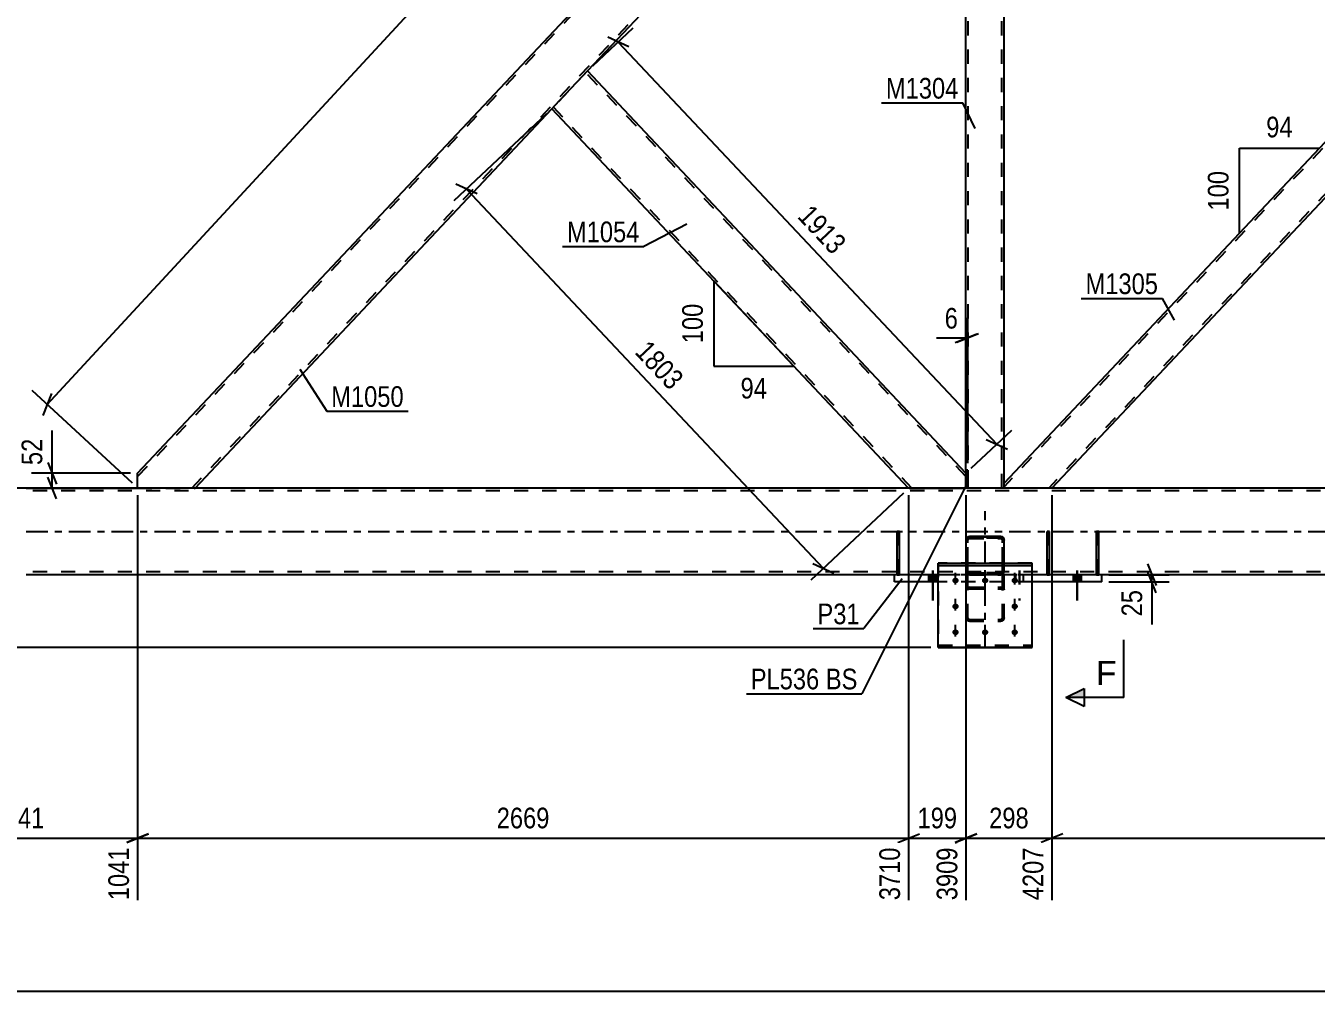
# Model space of a CAD drawing. Header units: millimetres. Extents: x -172 to 1017, y -617 to 224.
# Drawn here: x -62.3 to 116.4, y -191.3 to -57.5 of the extents above; entities that cross this region are included whole.
import ezdxf

# ---------------------------------------------------------------- set-up
doc = ezdxf.new("R2010")
doc.units = ezdxf.units.MM
doc.linetypes.add('DXK_LINE_DOT2', pattern=[3.9198, 1.9599, -1.9599])
doc.linetypes.add('DXK_LINE_DOT3', pattern=[5.9187, 2.979, -0.9799, 0.9799, -0.9799])
doc.styles.add('Arial', font='ARIAL.TTF', dxfattribs={"height": 0.2})
doc.styles.add('Arial Narrow', font='ARIALN.TTF', dxfattribs={"height": 0.2})

# ---------------------------------------------------------------- blocks, each defined once
blk = doc.blocks.new('Part-761545786-1520 - 1372')
at = {"color": 7, "linetype": 'DXK_LINE_DOT2'}
for p, q in [((73.14, -6), (67.86, -6)), ((67.86, -8.46), (67.86, -6)), ((68.18, -121.6), (68.18, -6)), ((72.82, -121.6), (72.82, -6)), ((73.14, -6.66), (73.14, -6)), ((67.86, -121.6), (67.86, -119.14)), ((73.14, -121.6), (73.14, -120.94)), ((73.14, -121.6), (67.86, -121.6))]:
    blk.add_line(p, q, dxfattribs=at)
at = {"color": 2, "linetype": 'Continuous'}
for p, q in [((73.14, -120.94), (73.14, -6.66)), ((67.86, -119.14), (67.86, -8.46))]:
    blk.add_line(p, q, dxfattribs=at)
blk = doc.blocks.new('Part-761545786-1639 - 1372')
at = {"color": 2, "linetype": 'Continuous'}
for p, q in [((64.01, -132), (77.01, -132)), ((64.01, -143.68), (64.01, -132)), ((77.01, -143.68), (77.01, -132)), ((64.01, -132.31), (77.01, -132.31)), ((77.01, -143.68), (64.01, -143.68))]:
    blk.add_line(p, q, dxfattribs=at)
at = {"color": 7, "linetype": 'DXK_LINE_DOT2'}
blk.add_line((64.01, -143.38), (77.01, -143.38), dxfattribs=at)
blk = doc.blocks.new('Part-761545786-1641 - 1372')
at = {"color": 7, "linetype": 'DXK_LINE_DOT2'}
for p, q in [((79.1, -127.6), (79.1, -133.6)), ((79.42, -127.6), (79.1, -127.6)), ((79.42, -133.6), (79.42, -127.6)), ((79.42, -131.6), (79.1, -131.6)), ((79.1, -132.8), (79.42, -132.8)), ((79.1, -133.6), (79.42, -133.6))]:
    blk.add_line(p, q, dxfattribs=at)
blk = doc.blocks.new('Part-761545786-1643 - 1372')
at = {"color": 2, "linetype": 'Continuous'}
for p, q in [((85.94, -133.6), (85.94, -127.6)), ((85.94, -127.6), (86.26, -127.6)), ((86.26, -133.6), (86.26, -127.6)), ((85.94, -131.6), (86.26, -131.6)), ((86.26, -133.6), (85.94, -133.6))]:
    blk.add_line(p, q, dxfattribs=at)
at = {"color": 7, "linetype": 'DXK_LINE_DOT2'}
blk.add_line((85.94, -132.8), (86.26, -132.8), dxfattribs=at)
blk = doc.blocks.new('Part-761545786-1535 - 1372')
at = {"color": 7, "linetype": 'DXK_LINE_DOT2'}
for p, q in [((79.77, -6), (73.14, -6)), ((73.14, -6.49), (73.14, -6)), ((127.1, -63.57), (73.14, -6.19)), ((130.28, -60.18), (79.33, -6)), ((130.47, -59.98), (130.06, -60.41)), ((127.1, -63.57), (127.11, -63.55))]:
    blk.add_line(p, q, dxfattribs=at)
at = {"color": 2, "linetype": 'Continuous'}
for p, q in [((73.14, -6.66), (73.14, -6.49)), ((126.88, -63.8), (73.14, -6.66)), ((130.5, -59.95), (79.77, -6)), ((130.06, -60.41), (126.88, -63.8)), ((130.5, -59.95), (130.06, -60.41))]:
    blk.add_line(p, q, dxfattribs=at)
blk = doc.blocks.new('Part-761545786-1553 - 1372')
at = {"color": 2, "linetype": 'Continuous'}
for p, q in [((10.94, -68.59), (15.44, -63.8)), ((67.86, -119.54), (15.44, -63.8)), ((10.5, -69.05), (10.94, -68.59)), ((59.92, -121.6), (10.5, -69.05)), ((67.86, -121.6), (67.86, -120.47)), ((59.98, -121.6), (67.86, -121.6))]:
    blk.add_line(p, q, dxfattribs=at)
at = {"color": 7, "linetype": 'DXK_LINE_DOT2'}
for p, q in [((67.86, -120), (15.22, -64.03)), ((10.54, -69.02), (10.94, -68.59)), ((10.72, -68.82), (10.74, -68.8)), ((60.36, -121.6), (10.72, -68.82)), ((67.86, -120.47), (67.86, -119.54)), ((59.98, -121.6), (59.92, -121.6))]:
    blk.add_line(p, q, dxfattribs=at)
blk = doc.blocks.new('Part-761545786-1619 - 1372')
at = {"color": 2, "linetype": 'Continuous'}
for p, q in [((-62.3, -121.6), (-46.86, -121.6)), ((59.98, -121.6), (-38.98, -121.6)), ((67.86, -121.6), (67.86, -121.6)), ((868.7, -121.6), (68.1, -121.6)), ((57.94, -133.6), (-62.3, -133.6)), ((304, -133.6), (86.66, -133.6))]:
    blk.add_line(p, q, dxfattribs=at)
at = {"color": 7, "linetype": 'DXK_LINE_DOT2'}
for p, q in [((873.5, -122), (-62.3, -122)), ((873.5, -121.6), (-46.86, -121.6)), ((-46.86, -121.6), (-38.98, -121.6)), ((67.86, -121.6), (59.98, -121.6)), ((68.1, -121.6), (67.86, -121.6)), ((873.5, -133.2), (-62.3, -133.2)), ((86.66, -133.6), (57.94, -133.6))]:
    blk.add_line(p, q, dxfattribs=at)
at = {"color": 7, "linetype": 'DXK_LINE_DOT3'}
blk.add_line((-62.3, -127.6), (873.5, -127.6), dxfattribs=at)
blk = doc.blocks.new('Bolt-761545786-1631 - 1372')
at = {"linetype": 'Continuous'}
for points in [[(66.41, -134.02), (66.5, -134.03), (66.59, -134.05), (66.67, -134.1), (66.74, -134.15), (66.79, -134.21), (66.83, -134.29), (66.85, -134.37), (66.85, -134.45), (66.83, -134.53), (66.79, -134.6), (66.74, -134.66), (66.67, -134.72), (66.59, -134.76), (66.5, -134.78), (66.41, -134.79), (66.32, -134.78), (66.23, -134.76), (66.15, -134.72), (66.08, -134.66), (66.03, -134.6), (65.99, -134.53), (65.97, -134.45), (65.97, -134.37), (65.99, -134.29), (66.03, -134.21), (66.08, -134.15), (66.15, -134.1), (66.23, -134.05), (66.32, -134.03)], [(70.51, -134.02), (70.6, -134.03), (70.69, -134.05), (70.77, -134.1), (70.84, -134.15), (70.89, -134.21), (70.93, -134.29), (70.95, -134.37), (70.95, -134.45), (70.93, -134.53), (70.89, -134.6), (70.84, -134.66), (70.77, -134.72), (70.69, -134.76), (70.6, -134.78), (70.51, -134.79), (70.42, -134.78), (70.33, -134.76), (70.25, -134.72), (70.18, -134.66), (70.13, -134.6), (70.09, -134.53), (70.07, -134.45), (70.07, -134.37), (70.09, -134.29), (70.13, -134.21), (70.18, -134.15), (70.25, -134.1), (70.33, -134.05), (70.42, -134.03)], [(74.61, -134.02), (74.7, -134.03), (74.79, -134.05), (74.87, -134.1), (74.94, -134.15), (74.99, -134.21), (75.03, -134.29), (75.05, -134.37), (75.05, -134.45), (75.03, -134.53), (74.99, -134.6), (74.94, -134.66), (74.87, -134.72), (74.79, -134.76), (74.7, -134.78), (74.61, -134.79), (74.52, -134.78), (74.43, -134.76), (74.35, -134.72), (74.28, -134.66), (74.23, -134.6), (74.19, -134.53), (74.17, -134.45), (74.17, -134.37), (74.19, -134.29), (74.23, -134.21), (74.28, -134.15), (74.35, -134.1), (74.43, -134.05), (74.52, -134.03)], [(66.41, -137.61), (66.5, -137.62), (66.59, -137.64), (66.67, -137.68), (66.74, -137.74), (66.79, -137.8), (66.83, -137.88), (66.85, -137.96), (66.85, -138.04), (66.83, -138.11), (66.79, -138.19), (66.74, -138.25), (66.67, -138.31), (66.59, -138.35), (66.5, -138.37), (66.41, -138.38), (66.32, -138.37), (66.23, -138.35), (66.15, -138.31), (66.08, -138.25), (66.03, -138.19), (65.99, -138.11), (65.97, -138.04), (65.97, -137.96), (65.99, -137.88), (66.03, -137.8), (66.08, -137.74), (66.15, -137.68), (66.23, -137.64), (66.32, -137.62)], [(74.61, -137.61), (74.7, -137.62), (74.79, -137.64), (74.87, -137.68), (74.94, -137.74), (74.99, -137.8), (75.03, -137.88), (75.05, -137.96), (75.05, -138.04), (75.03, -138.11), (74.99, -138.19), (74.94, -138.25), (74.87, -138.31), (74.79, -138.35), (74.7, -138.37), (74.61, -138.38), (74.52, -138.37), (74.43, -138.35), (74.35, -138.31), (74.28, -138.25), (74.23, -138.19), (74.19, -138.11), (74.17, -138.04), (74.17, -137.96), (74.19, -137.88), (74.23, -137.8), (74.28, -137.74), (74.35, -137.68), (74.43, -137.64), (74.52, -137.62)], [(66.41, -141.2), (66.5, -141.21), (66.59, -141.23), (66.67, -141.27), (66.74, -141.33), (66.79, -141.39), (66.83, -141.46), (66.85, -141.54), (66.85, -141.62), (66.83, -141.7), (66.79, -141.78), (66.74, -141.84), (66.67, -141.9), (66.59, -141.94), (66.5, -141.96), (66.41, -141.97), (66.32, -141.96), (66.23, -141.94), (66.15, -141.9), (66.08, -141.84), (66.03, -141.78), (65.99, -141.7), (65.97, -141.62), (65.97, -141.54), (65.99, -141.46), (66.03, -141.39), (66.08, -141.33), (66.15, -141.27), (66.23, -141.23), (66.32, -141.21)], [(70.51, -141.2), (70.6, -141.21), (70.69, -141.23), (70.77, -141.27), (70.84, -141.33), (70.89, -141.39), (70.93, -141.46), (70.95, -141.54), (70.95, -141.62), (70.93, -141.7), (70.89, -141.78), (70.84, -141.84), (70.77, -141.9), (70.69, -141.94), (70.6, -141.96), (70.51, -141.97), (70.42, -141.96), (70.33, -141.94), (70.25, -141.9), (70.18, -141.84), (70.13, -141.78), (70.09, -141.7), (70.07, -141.62), (70.07, -141.54), (70.09, -141.46), (70.13, -141.39), (70.18, -141.33), (70.25, -141.27), (70.33, -141.23), (70.42, -141.21)], [(74.61, -141.2), (74.7, -141.21), (74.79, -141.23), (74.87, -141.27), (74.94, -141.33), (74.99, -141.39), (75.03, -141.46), (75.05, -141.54), (75.05, -141.62), (75.03, -141.7), (74.99, -141.78), (74.94, -141.84), (74.87, -141.9), (74.79, -141.94), (74.7, -141.96), (74.61, -141.97), (74.52, -141.96), (74.43, -141.94), (74.35, -141.9), (74.28, -141.84), (74.23, -141.78), (74.19, -141.7), (74.17, -141.62), (74.17, -141.54), (74.19, -141.46), (74.23, -141.39), (74.28, -141.33), (74.35, -141.27), (74.43, -141.23), (74.52, -141.21)]]:
    blk.add_hatch(color=1, dxfattribs=at).paths.add_polyline_path(points)
at = {"color": 1, "linetype": 'Continuous'}
for p, q in [((66.41, -134.97), (66.41, -133.36)), ((70.51, -134.97), (70.51, -133.36)), ((74.61, -134.97), (74.61, -133.36)), ((66.41, -138.56), (66.41, -136.95)), ((74.61, -138.56), (74.61, -136.95)), ((66.41, -142.14), (66.41, -140.54)), ((70.51, -142.14), (70.51, -140.54)), ((74.61, -142.14), (74.61, -140.54))]:
    blk.add_line(p, q, dxfattribs=at)
blk = doc.blocks.new('Bolt-761545786-2031 - 1372')
at = {"color": 1, "linetype": 'DXK_LINE_DOT2'}
for p, q in [((66.41, -134.97), (66.41, -133.36)), ((70.51, -134.97), (70.51, -133.36)), ((74.61, -134.97), (74.61, -133.36)), ((66.41, -138.56), (66.41, -136.95)), ((74.61, -138.56), (74.61, -136.95)), ((66.41, -142.15), (66.41, -140.54)), ((70.51, -142.15), (70.51, -140.54)), ((74.61, -142.15), (74.61, -140.54))]:
    blk.add_line(p, q, dxfattribs=at)
blk = doc.blocks.new('Part-761545786-1632 - 1372')
at = {"color": 7, "linetype": 'DXK_LINE_DOT2'}
for p, q in [((67.87, -128.8), (67.91, -128.62)), ((67.91, -128.62), (67.87, -128.8)), ((67.91, -128.62), (68.01, -128.46)), ((68.01, -128.46), (68.17, -128.36)), ((68.18, -128.63), (68.13, -128.71)), ((68.17, -128.36), (68.35, -128.32)), ((68.35, -128.32), (68.17, -128.36)), ((68.26, -128.58), (68.18, -128.63)), ((68.35, -128.56), (68.26, -128.58)), ((72.67, -128.32), (68.35, -128.32)), ((72.67, -128.56), (68.35, -128.56)), ((72.67, -128.32), (72.85, -128.36)), ((72.85, -128.36), (72.67, -128.32)), ((72.76, -128.58), (72.67, -128.56)), ((72.84, -128.63), (72.76, -128.58)), ((72.89, -128.71), (72.84, -128.63)), ((72.85, -128.36), (73.01, -128.46)), ((73.01, -128.46), (73.11, -128.62)), ((73.11, -128.62), (73.15, -128.8)), ((73.15, -128.8), (73.11, -128.62)), ((67.87, -133.12), (67.87, -128.8)), ((68.13, -128.71), (68.11, -128.8)), ((68.11, -133.12), (68.11, -128.8)), ((72.91, -128.8), (72.89, -128.71)), ((72.91, -133.12), (72.91, -128.8)), ((73.15, -133.12), (73.15, -128.8)), ((67.91, -133.3), (67.87, -133.12)), ((67.87, -133.12), (67.91, -133.3)), ((68.01, -133.46), (67.91, -133.3)), ((68.17, -133.56), (68.01, -133.46)), ((68.11, -133.12), (68.13, -133.21)), ((68.13, -133.21), (68.18, -133.29)), ((68.35, -133.6), (68.17, -133.56)), ((68.17, -133.56), (68.35, -133.6)), ((68.18, -133.29), (68.26, -133.34)), ((68.26, -133.34), (68.35, -133.36)), ((72.67, -133.36), (68.35, -133.36)), ((72.67, -133.6), (68.35, -133.6)), ((72.67, -133.36), (72.76, -133.34)), ((72.85, -133.56), (72.67, -133.6)), ((72.67, -133.6), (72.85, -133.56)), ((72.76, -133.34), (72.84, -133.29)), ((72.84, -133.29), (72.89, -133.21)), ((73.01, -133.46), (72.85, -133.56)), ((72.89, -133.21), (72.91, -133.12)), ((73.11, -133.3), (73.01, -133.46)), ((73.15, -133.12), (73.11, -133.3)), ((73.11, -133.3), (73.15, -133.12))]:
    blk.add_line(p, q, dxfattribs=at)
at = {"color": 7, "linetype": 'DXK_LINE_DOT3'}
blk.add_line((70.51, -130.96), (70.51, -130.96), dxfattribs=at)
at = {"color": 7, "linetype": 'DXK_LINE_DOT2'}
for centre, start, end in [((68.35, -128.8), 112.5, 157.5), ((72.67, -128.8), 22.5, 67.5), ((68.35, -133.12), 202.5, 247.5), ((72.67, -133.12), 292.5, 337.5)]:
    blk.add_arc(centre, 0.48, start, end, dxfattribs=at)
blk = doc.blocks.new('Part-761545786-1633 - 1372')
at = {"color": 7, "linetype": 'DXK_LINE_DOT3'}
blk.add_line((70.51, -143.82), (70.51, -124.82), dxfattribs=at)
at = {"color": 7, "linetype": 'DXK_LINE_DOT2'}
for p, q in [((67.91, -128.62), (67.87, -128.8)), ((68.01, -128.46), (67.91, -128.62)), ((68.17, -128.36), (68.01, -128.46)), ((68.13, -128.71), (68.18, -128.63)), ((68.35, -128.32), (68.17, -128.36)), ((68.18, -128.63), (68.26, -128.58)), ((68.26, -128.58), (68.35, -128.56)), ((68.35, -128.32), (72.67, -128.32)), ((68.35, -128.56), (72.67, -128.56)), ((72.85, -128.36), (72.67, -128.32)), ((72.67, -128.56), (72.76, -128.58)), ((72.76, -128.58), (72.84, -128.63)), ((72.84, -128.63), (72.89, -128.71)), ((73.01, -128.46), (72.85, -128.36)), ((73.11, -128.62), (73.01, -128.46)), ((73.15, -128.8), (73.11, -128.62)), ((67.87, -139.6), (67.87, -128.8)), ((68.11, -128.8), (68.13, -128.71)), ((68.11, -139.6), (68.11, -128.8)), ((72.89, -128.71), (72.91, -128.8)), ((72.91, -139.6), (72.91, -128.8)), ((73.15, -139.6), (73.15, -128.8)), ((67.87, -133.12), (67.91, -133.3)), ((67.91, -133.3), (68.01, -133.46)), ((68.01, -133.46), (68.17, -133.56)), ((68.13, -133.21), (68.11, -133.12)), ((68.18, -133.29), (68.13, -133.21)), ((68.17, -133.56), (68.35, -133.6)), ((68.26, -133.34), (68.18, -133.29)), ((68.35, -133.36), (68.26, -133.34)), ((68.35, -133.36), (72.67, -133.36)), ((68.35, -133.6), (72.67, -133.6)), ((72.76, -133.34), (72.67, -133.36)), ((72.67, -133.6), (72.85, -133.56)), ((72.84, -133.29), (72.76, -133.34)), ((72.89, -133.21), (72.84, -133.29)), ((72.85, -133.56), (73.01, -133.46)), ((72.91, -133.12), (72.89, -133.21)), ((73.01, -133.46), (73.11, -133.3)), ((73.11, -133.3), (73.15, -133.12)), ((67.87, -135.77), (67.91, -135.61)), ((67.91, -135.61), (68.01, -135.47)), ((68.01, -135.47), (68.17, -135.38)), ((68.13, -135.69), (68.11, -135.77)), ((68.18, -135.62), (68.13, -135.69)), ((68.17, -135.38), (68.35, -135.35)), ((68.26, -135.58), (68.18, -135.62)), ((68.35, -135.56), (68.26, -135.58)), ((68.35, -135.35), (72.67, -135.35)), ((68.35, -135.56), (72.67, -135.56)), ((72.67, -135.35), (72.85, -135.38)), ((72.76, -135.58), (72.67, -135.56)), ((72.84, -135.62), (72.76, -135.58)), ((72.89, -135.69), (72.84, -135.62)), ((72.85, -135.38), (73.01, -135.47)), ((72.91, -135.77), (72.89, -135.69)), ((73.01, -135.47), (73.11, -135.61)), ((73.11, -135.61), (73.15, -135.77)), ((67.91, -139.76), (67.87, -139.6)), ((68.01, -139.9), (67.91, -139.76)), ((68.17, -139.99), (68.01, -139.9)), ((68.11, -139.6), (68.13, -139.68)), ((68.13, -139.68), (68.18, -139.75)), ((68.35, -140.03), (68.17, -139.99)), ((68.18, -139.75), (68.26, -139.8)), ((68.26, -139.8), (68.35, -139.81)), ((68.35, -139.81), (72.67, -139.81)), ((68.35, -140.03), (72.67, -140.03)), ((72.67, -139.81), (72.76, -139.8)), ((72.85, -139.99), (72.67, -140.03)), ((72.76, -139.8), (72.84, -139.75)), ((72.84, -139.75), (72.89, -139.68)), ((73.01, -139.9), (72.85, -139.99)), ((72.89, -139.68), (72.91, -139.6)), ((73.11, -139.76), (73.01, -139.9)), ((73.15, -139.6), (73.11, -139.76))]:
    blk.add_line(p, q, dxfattribs=at)
blk = doc.blocks.new('Part-761545786-1634 - 1372')
at = {"color": 2, "linetype": 'Continuous'}
for p, q in [((67.91, -128.62), (67.87, -128.8)), ((68.01, -128.46), (67.91, -128.62)), ((68.17, -128.36), (68.01, -128.46)), ((68.35, -128.32), (68.17, -128.36)), ((72.67, -128.32), (68.35, -128.32)), ((72.85, -128.36), (72.67, -128.32)), ((73.01, -128.46), (72.85, -128.36)), ((73.11, -128.62), (73.01, -128.46)), ((73.15, -128.8), (73.11, -128.62)), ((67.87, -128.82), (67.87, -128.8)), ((73.15, -128.82), (73.15, -128.8))]:
    blk.add_line(p, q, dxfattribs=at)
at = {"color": 7, "linetype": 'DXK_LINE_DOT2'}
for p, q in [((67.87, -128.8), (67.91, -128.62)), ((68.13, -128.71), (68.18, -128.63)), ((68.17, -128.36), (68.35, -128.32)), ((68.18, -128.63), (68.26, -128.58)), ((68.26, -128.58), (68.35, -128.56)), ((72.67, -128.56), (68.35, -128.56)), ((72.67, -128.32), (72.85, -128.36)), ((72.67, -128.56), (72.76, -128.58)), ((72.76, -128.58), (72.84, -128.63)), ((72.84, -128.63), (72.89, -128.71)), ((73.11, -128.62), (73.15, -128.8)), ((67.87, -133.12), (67.87, -128.82)), ((68.11, -128.8), (68.13, -128.71)), ((68.11, -133.12), (68.11, -128.8)), ((72.89, -128.71), (72.91, -128.8)), ((72.91, -133.12), (72.91, -128.8)), ((73.15, -133.12), (73.15, -128.82)), ((67.87, -133.12), (67.91, -133.3)), ((67.91, -133.3), (67.87, -133.12)), ((67.91, -133.3), (68.01, -133.46)), ((68.01, -133.46), (68.17, -133.56)), ((68.13, -133.21), (68.11, -133.12)), ((68.18, -133.29), (68.13, -133.21)), ((68.17, -133.56), (68.35, -133.6)), ((68.35, -133.6), (68.17, -133.56)), ((68.26, -133.34), (68.18, -133.29)), ((68.35, -133.36), (68.26, -133.34)), ((72.67, -133.36), (68.35, -133.36)), ((72.67, -133.6), (68.35, -133.6)), ((72.76, -133.34), (72.67, -133.36)), ((72.67, -133.6), (72.85, -133.56)), ((72.85, -133.56), (72.67, -133.6)), ((72.84, -133.29), (72.76, -133.34)), ((72.89, -133.21), (72.84, -133.29)), ((72.85, -133.56), (73.01, -133.46)), ((72.91, -133.12), (72.89, -133.21)), ((73.01, -133.46), (73.11, -133.3)), ((73.11, -133.3), (73.15, -133.12)), ((73.15, -133.12), (73.11, -133.3))]:
    blk.add_line(p, q, dxfattribs=at)
at = {"color": 7, "linetype": 'DXK_LINE_DOT3'}
blk.add_line((70.51, -130.96), (70.51, -130.96), dxfattribs=at)
at = {"color": 7, "linetype": 'DXK_LINE_DOT2'}
for centre, start, end in [((68.35, -128.8), 112.5, 157.5), ((72.67, -128.8), 22.5, 67.5), ((68.35, -133.12), 202.5, 247.5), ((72.67, -133.12), 292.5, 337.5)]:
    blk.add_arc(centre, 0.48, start, end, dxfattribs=at)
blk = doc.blocks.new('Part-761545786-1635 - 1372')
at = {"color": 7, "linetype": 'DXK_LINE_DOT3'}
blk.add_line((70.51, -143.82), (70.51, -124.84), dxfattribs=at)
at = {"color": 2, "linetype": 'Continuous'}
for p, q in [((67.87, -128.82), (67.91, -128.64)), ((67.91, -128.64), (68.01, -128.48)), ((68.01, -128.48), (68.17, -128.38)), ((68.17, -128.38), (68.35, -128.34)), ((68.35, -128.34), (72.67, -128.34)), ((72.67, -128.34), (72.85, -128.38)), ((72.85, -128.38), (73.01, -128.48)), ((73.01, -128.48), (73.11, -128.64)), ((73.11, -128.64), (73.15, -128.82)), ((67.87, -132), (67.87, -128.82)), ((73.15, -132), (73.15, -128.82))]:
    blk.add_line(p, q, dxfattribs=at)
at = {"color": 7, "linetype": 'DXK_LINE_DOT2'}
for p, q in [((68.18, -128.65), (68.13, -128.73)), ((68.26, -128.6), (68.18, -128.65)), ((68.35, -128.58), (68.26, -128.6)), ((68.35, -128.58), (72.67, -128.58)), ((72.76, -128.6), (72.67, -128.58)), ((72.84, -128.65), (72.76, -128.6)), ((72.89, -128.73), (72.84, -128.65)), ((68.13, -128.73), (68.11, -128.82)), ((68.11, -139.6), (68.11, -128.82)), ((72.91, -128.82), (72.89, -128.73)), ((72.91, -139.6), (72.91, -128.82)), ((67.87, -139.6), (67.87, -132)), ((73.15, -139.6), (73.15, -132)), ((67.91, -133.31), (67.87, -133.12)), ((68.01, -133.46), (67.91, -133.31)), ((68.17, -133.56), (68.01, -133.46)), ((68.11, -133.12), (68.13, -133.21)), ((68.13, -133.21), (68.18, -133.29)), ((68.35, -133.6), (68.17, -133.56)), ((68.18, -133.29), (68.26, -133.34)), ((68.26, -133.34), (68.35, -133.36)), ((68.35, -133.36), (72.67, -133.36)), ((68.35, -133.6), (72.67, -133.6)), ((72.67, -133.36), (72.76, -133.34)), ((72.85, -133.56), (72.67, -133.6)), ((72.76, -133.34), (72.84, -133.29)), ((72.84, -133.29), (72.89, -133.21)), ((73.01, -133.46), (72.85, -133.56)), ((72.89, -133.21), (72.91, -133.12)), ((73.11, -133.31), (73.01, -133.46)), ((73.15, -133.12), (73.11, -133.31)), ((67.91, -135.61), (67.87, -135.77)), ((68.01, -135.47), (67.91, -135.61)), ((68.17, -135.38), (68.01, -135.47)), ((68.11, -135.77), (68.13, -135.69)), ((68.13, -135.69), (68.18, -135.62)), ((68.35, -135.35), (68.17, -135.38)), ((68.18, -135.62), (68.26, -135.58)), ((68.26, -135.58), (68.35, -135.56)), ((68.35, -135.35), (72.67, -135.35)), ((68.35, -135.56), (72.67, -135.56)), ((72.85, -135.38), (72.67, -135.35)), ((72.67, -135.56), (72.76, -135.58)), ((72.76, -135.58), (72.84, -135.62)), ((72.84, -135.62), (72.89, -135.69)), ((73.01, -135.47), (72.85, -135.38)), ((72.89, -135.69), (72.91, -135.77)), ((73.11, -135.61), (73.01, -135.47)), ((73.15, -135.77), (73.11, -135.61)), ((67.87, -139.6), (67.91, -139.76)), ((67.91, -139.76), (68.01, -139.9)), ((68.01, -139.9), (68.17, -139.99)), ((68.13, -139.68), (68.11, -139.6)), ((68.18, -139.75), (68.13, -139.68)), ((68.17, -139.99), (68.35, -140.02)), ((68.26, -139.8), (68.18, -139.75)), ((68.35, -139.81), (68.26, -139.8)), ((68.35, -139.81), (72.67, -139.81)), ((68.35, -140.02), (72.67, -140.02)), ((72.76, -139.8), (72.67, -139.81)), ((72.67, -140.02), (72.85, -139.99)), ((72.84, -139.75), (72.76, -139.8)), ((72.89, -139.68), (72.84, -139.75)), ((72.85, -139.99), (73.01, -139.9)), ((72.91, -139.6), (72.89, -139.68)), ((73.01, -139.9), (73.11, -139.76)), ((73.11, -139.76), (73.15, -139.6))]:
    blk.add_line(p, q, dxfattribs=at)
blk = doc.blocks.new('Part-761545786-1638 - 1372')
at = {"color": 7, "linetype": 'DXK_LINE_DOT2'}
for p, q in [((77.01, -132), (64.01, -132)), ((64.01, -132), (64.01, -143.68)), ((77.01, -143.68), (77.01, -132)), ((64.01, -132.31), (77.01, -132.31)), ((64.01, -143.38), (77.01, -143.38))]:
    blk.add_line(p, q, dxfattribs=at)
at = {"color": 2, "linetype": 'Continuous'}
for p, q in [((64.01, -143.69), (64.01, -143.68)), ((64.01, -143.69), (77.01, -143.69)), ((77.01, -143.69), (77.01, -143.68))]:
    blk.add_line(p, q, dxfattribs=at)
blk = doc.blocks.new('Part-761545786-1640 - 1372')
at = {"color": 7, "linetype": 'DXK_LINE_DOT2'}
for p, q in [((85.94, -127.6), (85.94, -133.6)), ((86.26, -127.6), (85.94, -127.6)), ((86.26, -133.6), (86.26, -127.6)), ((86.26, -131.6), (85.94, -131.6)), ((85.94, -132.8), (86.26, -132.8)), ((85.94, -133.6), (86.26, -133.6))]:
    blk.add_line(p, q, dxfattribs=at)
blk = doc.blocks.new('Part-761545786-1642 - 1372')
at = {"color": 7, "linetype": 'DXK_LINE_DOT2'}
for p, q in [((58.34, -127.6), (58.34, -133.6)), ((58.66, -127.6), (58.34, -127.6)), ((58.66, -133.6), (58.66, -127.6)), ((58.66, -131.6), (58.34, -131.6)), ((58.34, -132.8), (58.66, -132.8)), ((58.34, -133.6), (58.66, -133.6))]:
    blk.add_line(p, q, dxfattribs=at)
blk = doc.blocks.new('Part-761545786-1644 - 1372')
at = {"color": 2, "linetype": 'Continuous'}
for p, q in [((79.1, -133.6), (79.1, -127.6)), ((79.1, -127.6), (79.42, -127.6)), ((79.42, -133.6), (79.42, -127.6)), ((79.1, -131.6), (79.42, -131.6)), ((79.42, -133.6), (79.1, -133.6))]:
    blk.add_line(p, q, dxfattribs=at)
at = {"color": 7, "linetype": 'DXK_LINE_DOT2'}
blk.add_line((79.1, -132.8), (79.42, -132.8), dxfattribs=at)
blk = doc.blocks.new('Part-761545786-1645 - 1372')
at = {"color": 2, "linetype": 'Continuous'}
for p, q in [((58.34, -133.6), (58.34, -127.6)), ((58.34, -127.6), (58.66, -127.6)), ((58.66, -133.6), (58.66, -127.6)), ((58.34, -131.6), (58.66, -131.6)), ((58.66, -133.6), (58.34, -133.6))]:
    blk.add_line(p, q, dxfattribs=at)
at = {"color": 7, "linetype": 'DXK_LINE_DOT2'}
blk.add_line((58.34, -132.8), (58.66, -132.8), dxfattribs=at)
blk = doc.blocks.new('Part-761545786-1724 - 1372')
at = {"color": 7, "linetype": 'DXK_LINE_DOT2'}
for p, q in [((181.67, -6), (73.14, -121.41)), ((187.86, -6.19), (79.33, -121.6)), ((187.86, -6), (181.24, -6)), ((130.5, -59.95), (126.88, -63.8)), ((134.13, -63.8), (130.5, -67.65)), ((79.77, -121.6), (73.14, -121.6))]:
    blk.add_line(p, q, dxfattribs=at)
at = {"color": 2, "linetype": 'Continuous'}
for p, q in [((181.24, -6), (130.5, -59.95)), ((187.86, -6.66), (134.13, -63.8)), ((187.86, -6.66), (187.86, -6)), ((126.88, -63.8), (73.14, -120.94)), ((130.5, -67.65), (79.77, -121.6)), ((73.14, -121.6), (73.14, -120.94))]:
    blk.add_line(p, q, dxfattribs=at)
blk = doc.blocks.new('Part-761545786-1868 - 1372')
at = {"color": 2, "linetype": 'Continuous'}
for p, q in [((57.94, -134.6), (57.94, -133.6)), ((64.01, -133.6), (57.94, -133.6)), ((86.66, -133.6), (77.01, -133.6)), ((86.66, -134.6), (86.66, -133.6)), ((64.01, -134.6), (57.94, -134.6)), ((86.66, -134.6), (77.01, -134.6))]:
    blk.add_line(p, q, dxfattribs=at)
at = {"color": 7, "linetype": 'DXK_LINE_DOT2'}
for p, q in [((77.01, -133.6), (64.01, -133.6)), ((77.01, -134.6), (64.01, -134.6))]:
    blk.add_line(p, q, dxfattribs=at)
blk = doc.blocks.new('Part-761545786-1891 - 1372')
at = {"color": 2, "linetype": 'Continuous'}
for p, q in [((-46.86, -119.54), (59.92, -6)), ((64.01, -6), (59.98, -6)), ((67.86, -7.13), (67.86, -6.49)), ((67.86, -8.06), (15.44, -63.8)), ((-38.91, -121.6), (10.5, -69.05)), ((-46.86, -121.6), (-46.86, -119.54)), ((-38.98, -121.6), (-46.86, -121.6))]:
    blk.add_line(p, q, dxfattribs=at)
at = {"color": 7, "linetype": 'DXK_LINE_DOT2'}
for p, q in [((-46.86, -120), (60.36, -6)), ((59.98, -6), (59.92, -6)), ((67.86, -6), (64.01, -6)), ((67.86, -6.49), (67.86, -6)), ((67.86, -8.06), (67.86, -7.13)), ((-39.35, -121.6), (67.86, -7.59)), ((15.44, -63.8), (10.5, -69.05)), ((-38.98, -121.6), (-38.91, -121.6))]:
    blk.add_line(p, q, dxfattribs=at)
blk = doc.blocks.new('Part-761545786-2001 - 1372')
at = {"color": 2, "linetype": 'Continuous'}
for p, q in [((68.1, -119.14), (67.86, -119.14)), ((67.86, -119.14), (67.86, -121.6)), ((68.1, -119.14), (68.1, -121.6)), ((68.1, -121.6), (67.86, -121.6))]:
    blk.add_line(p, q, dxfattribs=at)
blk = doc.blocks.new('Part-761545786-2006 - 1372')
at = {"color": 7, "linetype": 'DXK_LINE_DOT2'}
for p, q in [((67.86, -121.6), (67.86, -119.14)), ((68.1, -119.14), (67.86, -119.14)), ((68.1, -121.6), (68.1, -119.14)), ((68.1, -121.6), (67.86, -121.6))]:
    blk.add_line(p, q, dxfattribs=at)
blk = doc.blocks.new('Bolt-761545786-2019 - 1372')
at = {"linetype": 'Continuous'}
for points in [[(63.8, -133.6), (62.72, -133.6), (62.72, -134.6), (63.8, -134.6)], [(83.8, -133.6), (82.72, -133.6), (82.72, -134.6), (83.8, -134.6)]]:
    blk.add_hatch(color=1, dxfattribs=at).paths.add_polyline_path(points)
at = {"color": 1, "linetype": 'Continuous'}
for p, q in [((62.72, -133.6), (62.72, -134.6)), ((63.26, -133), (63.26, -137.2)), ((63.8, -133.6), (63.8, -134.6)), ((82.72, -133.6), (82.72, -134.6)), ((83.26, -133), (83.26, -137.2)), ((83.8, -133.6), (83.8, -134.6))]:
    blk.add_line(p, q, dxfattribs=at)
at = {"color": 1, "linetype": 'DXK_LINE_DOT2'}
for p, q in [((74.72, -133.6), (74.72, -134.6)), ((75.26, -133), (75.26, -137.2)), ((75.8, -133.6), (75.8, -134.6))]:
    blk.add_line(p, q, dxfattribs=at)
blk = doc.blocks.new('Bolt-761545786-2020 - 1372')
at = {"linetype": 'Continuous'}
for points in [[(63.77, -133.6), (62.69, -133.6), (62.69, -134.6), (63.77, -134.6)], [(83.77, -133.6), (82.69, -133.6), (82.69, -134.6), (83.77, -134.6)]]:
    blk.add_hatch(color=1, dxfattribs=at).paths.add_polyline_path(points)
at = {"color": 1, "linetype": 'Continuous'}
for p, q in [((62.69, -133.6), (62.69, -134.6)), ((63.23, -133), (63.23, -137.2)), ((63.77, -133.6), (63.77, -134.6)), ((82.69, -133.6), (82.69, -134.6)), ((83.23, -133), (83.23, -137.2)), ((83.77, -133.6), (83.77, -134.6))]:
    blk.add_line(p, q, dxfattribs=at)
at = {"color": 1, "linetype": 'DXK_LINE_DOT2'}
for p, q in [((74.69, -133.6), (74.69, -134.6)), ((75.23, -133), (75.23, -137.2)), ((75.77, -133.6), (75.77, -134.6))]:
    blk.add_line(p, q, dxfattribs=at)
blk = doc.blocks.new('StraightDimension-761545786-2565 - 1372')
at = {"color": 7, "linetype": 'Continuous'}
for p, q in [((93.01, -132.1), (94.21, -135.1)), ((87.66, -133.6), (96.01, -133.6)), ((94.21, -136.1), (93.01, -133.1)), ((93.61, -134.6), (93.61, -133.6)), ((87.66, -134.6), (96.01, -134.6))]:
    blk.add_line(p, q, dxfattribs=at)
at = {"color": 0}
blk.add_wipeout([(92.86, -135.12), (88.66, -135.12), (88.66, -139.98), (92.86, -139.98)], dxfattribs=at)
at = {"color": 7, "linetype": 'Continuous'}
blk.add_line((93.61, -134.6), (93.61, -140.51), dxfattribs=at)
blk.add_line((93.61, -134.6), (93.61, -140.51), dxfattribs=at)
at = {"color": 3, "style": 'Arial Narrow'}
blk.add_text('25', height=2.863, rotation=90.0002, dxfattribs=at).set_placement((92.26, -139.38))
blk = doc.blocks.new('StraightDimension-761545786-2503 - 1372')
at = {"color": 7, "linetype": 'Continuous'}
blk.add_line((-81, -191.32), (929.5, -191.32), dxfattribs=at)
blk = doc.blocks.new('StraightDimension-761545786-3182 - 1372')
at = {"color": 7, "linetype": 'Continuous'}
for p, q in [((-10.5, 0), (-118.02, 0)), ((-114.57, -1.5), (-115.77, 1.5)), ((-115.17, -127.6), (-115.17, 0)), ((-115.77, -126.1), (-114.57, -129.1)), ((-81, -127.6), (-118.02, -127.6))]:
    blk.add_line(p, q, dxfattribs=at)
at = {"color": 0}
blk.add_wipeout([(-115.92, -59.54), (-120.12, -59.54), (-120.12, -68.06), (-115.92, -68.06)], dxfattribs=at)
at = {"color": 3, "style": 'Arial Narrow'}
blk.add_text('3190', height=2.863, rotation=90.0002, dxfattribs=at).set_placement((-116.52, -67.46))
blk = doc.blocks.new('StraightDimension-761545786-3086 - 1372')
at = {"color": 7, "linetype": 'Continuous'}
for p, q in [((-46.86, -122.6), (-46.86, -178.71)), ((-80, -134.6), (-80, -173.23)), ((-78.5, -169.5), (-81.5, -170.7)), ((-48.36, -170.7), (-45.36, -169.5)), ((-80, -170.1), (-46.86, -170.1))]:
    blk.add_line(p, q, dxfattribs=at)
at = {"color": 0}
blk.add_wipeout([(-59.17, -169.35), (-59.17, -165.15), (-67.68, -165.15), (-67.68, -169.35)], dxfattribs=at)
at = {"color": 0, "linetype": 'Continuous'}
for points in [[(-80.6, -170.8), (-84.8, -170.8), (-84.8, -173.83), (-80.6, -173.83)], [(-47.46, -170.8), (-51.66, -170.8), (-51.66, -179.31), (-47.46, -179.31)]]:
    blk.add_wipeout(points, dxfattribs=at)
at = {"color": 3, "style": 'Arial Narrow'}
blk.add_text('1041', height=2.863, dxfattribs=at).set_placement((-67.08, -168.75))
at = {"color": 3, "linetype": 'Continuous', "style": 'Arial Narrow'}
for s, height, p in [('0', 2.86, (-81.2, -173.23)), ('1041', 2.863, (-48.06, -178.71))]:
    blk.add_text(s, height=height, rotation=90.0002, dxfattribs=at).set_placement(p)
blk = doc.blocks.new('StraightDimension-761545786-3041 - 1372')
at = {"color": 7, "linetype": 'Continuous'}
for p, q in [((79.77, -122.6), (79.77, -178.71)), ((181.24, -122.6), (181.24, -178.71)), ((81.27, -169.5), (78.27, -170.7)), ((179.74, -170.7), (182.74, -169.5)), ((79.77, -170.1), (181.24, -170.1))]:
    blk.add_line(p, q, dxfattribs=at)
at = {"color": 0}
blk.add_wipeout([(134.76, -169.35), (134.76, -165.15), (126.25, -165.15), (126.25, -169.35)], dxfattribs=at)
at = {"color": 0, "linetype": 'Continuous'}
blk.add_wipeout([(180.64, -170.8), (176.44, -170.8), (176.44, -179.31), (180.64, -179.31)], dxfattribs=at)
at = {"color": 3, "style": 'Arial Narrow'}
blk.add_text('2537', height=2.863, dxfattribs=at).set_placement((126.85, -168.75))
at = {"color": 3, "linetype": 'Continuous', "style": 'Arial Narrow'}
blk.add_text('6743', height=2.863, rotation=90.0002, dxfattribs=at).set_placement((180.04, -178.71))
blk = doc.blocks.new('StraightDimension-761545786-2724 - 1372')
at = {"color": 7, "linetype": 'Continuous'}
blk.add_line((72.14, -121.6), (-105.53, -121.6), dxfattribs=at)
blk = doc.blocks.new('StraightDimension-761545786-3065 - 1372')
at = {"color": 7, "linetype": 'Continuous'}
for p, q in [((59.92, -122.6), (59.92, -178.71)), ((67.86, -122.6), (67.86, -178.71)), ((58.42, -170.7), (61.42, -169.5)), ((69.36, -169.5), (66.36, -170.7)), ((59.92, -170.1), (67.86, -170.1))]:
    blk.add_line(p, q, dxfattribs=at)
at = {"color": 0}
blk.add_wipeout([(67.23, -169.35), (67.23, -165.15), (60.55, -165.15), (60.55, -169.35)], dxfattribs=at)
at = {"color": 0, "linetype": 'Continuous'}
blk.add_wipeout([(67.26, -170.8), (63.06, -170.8), (63.06, -179.31), (67.26, -179.31)], dxfattribs=at)
at = {"color": 3, "style": 'Arial Narrow'}
blk.add_text('199', height=2.863, dxfattribs=at).set_placement((61.15, -168.75))
at = {"color": 3, "linetype": 'Continuous', "style": 'Arial Narrow'}
blk.add_text('3909', height=2.863, rotation=90.0002, dxfattribs=at).set_placement((66.66, -178.71))
blk = doc.blocks.new('AngleDimension-761545786-2802 - 1372')
at = {"color": 7, "linetype": 'Continuous'}
for p, q in [((118.2, -73.03), (116.82, -74.5)), ((105.72, -74.5), (116.82, -74.5)), ((105.72, -86.3), (116.82, -74.5)), ((105.72, -86.3), (105.72, -74.5))]:
    blk.add_line(p, q, dxfattribs=at)
at = {"color": 0}
for points in [[(113.69, -73.6), (113.69, -69.4), (108.84, -69.4), (108.84, -73.6)], [(104.82, -77.06), (100.62, -77.06), (100.62, -83.74), (104.82, -83.74)]]:
    blk.add_wipeout(points, dxfattribs=at)
at = {"color": 3, "style": 'Arial Narrow'}
blk.add_text('94', height=2.863, dxfattribs=at).set_placement((109.44, -73))
blk.add_text('100', height=2.863, rotation=90.0002, dxfattribs=at).set_placement((104.22, -83.14))
blk = doc.blocks.new('StraightDimension-761545786-3125 - 1372')
at = {"color": 7, "linetype": 'Continuous'}
for p, q in [((59.18, -5.32), (45.29, 7.51)), ((-59.39, -110.02), (47.38, 5.58)), ((46.81, 4.07), (47.96, 7.09)), ((-47.59, -120.92), (-61.49, -108.09)), ((-58.81, -108.51), (-59.97, -111.53))]:
    blk.add_line(p, q, dxfattribs=at)
at = {"color": 0}
blk.add_wipeout([(-3.67, -48.59), (-6.75, -45.74), (-12.53, -51.99), (-9.44, -54.84)], dxfattribs=at)
at = {"color": 3, "style": 'Arial Narrow'}
blk.add_text('3934', height=2.863, rotation=47.2747, dxfattribs=at).set_placement((-9.48, -53.99))
blk = doc.blocks.new('StraightDimension-761545786-2040 - 1372')
at = {"color": 7, "linetype": 'Continuous'}
for p, q in [((-47.86, -119.54), (-61.57, -119.54)), ((-59.32, -118.04), (-58.12, -121.04)), ((-58.72, -121.6), (-58.72, -119.54)), ((-58.12, -123.1), (-59.32, -120.1)), ((-47.86, -121.6), (-61.57, -121.6))]:
    blk.add_line(p, q, dxfattribs=at)
at = {"color": 0}
blk.add_wipeout([(-59.47, -114.16), (-63.67, -114.16), (-63.67, -119.01), (-59.47, -119.01)], dxfattribs=at)
at = {"color": 7, "linetype": 'Continuous'}
blk.add_line((-58.72, -119.54), (-58.72, -113.63), dxfattribs=at)
blk.add_line((-58.72, -119.54), (-58.72, -113.63), dxfattribs=at)
at = {"color": 3, "style": 'Arial Narrow'}
blk.add_text('52', height=2.863, rotation=90.0002, dxfattribs=at).set_placement((-60.07, -118.41))
blk = doc.blocks.new('StraightDimension-761545786-2141 - 1372')
at = {"color": 7, "linetype": 'Continuous'}
for p, q in [((-8.5, -7), (-8.5, -41.38)), ((-80, -120.6), (-80, -36.13)), ((-78.5, -38.38), (-81.5, -39.58)), ((-80, -38.98), (-8.5, -38.98)), ((-10, -39.58), (-7, -38.38))]:
    blk.add_line(p, q, dxfattribs=at)
at = {"color": 0}
blk.add_wipeout([(-39.99, -38.23), (-39.99, -34.03), (-48.51, -34.03), (-48.51, -38.23)], dxfattribs=at)
at = {"color": 3, "style": 'Arial Narrow'}
blk.add_text('2000', height=2.863, dxfattribs=at).set_placement((-47.91, -37.63))
blk = doc.blocks.new('StraightDimension-761545786-2455 - 1372')
at = {"color": 7, "linetype": 'Continuous'}
for p, q in [((67.86, -118.14), (67.86, -98)), ((68.1, -118.14), (68.1, -98)), ((66.36, -101.45), (69.36, -100.25)), ((69.6, -100.25), (66.6, -101.45)), ((67.86, -100.85), (68.1, -100.85))]:
    blk.add_line(p, q, dxfattribs=at)
at = {"color": 0}
blk.add_wipeout([(67.34, -100.1), (67.34, -95.9), (64.31, -95.9), (64.31, -100.1)], dxfattribs=at)
at = {"color": 7, "linetype": 'Continuous'}
blk.add_line((67.86, -100.85), (63.78, -100.85), dxfattribs=at)
blk.add_line((67.86, -100.85), (63.78, -100.85), dxfattribs=at)
at = {"color": 3, "style": 'Arial Narrow'}
blk.add_text('6', height=2.86, dxfattribs=at).set_placement((64.91, -99.5))
blk = doc.blocks.new('StraightDimension-761545786-3055 - 1372')
at = {"color": 7, "linetype": 'Continuous'}
for p, q in [((67.86, -122.6), (67.86, -178.71)), ((79.77, -122.6), (79.77, -178.71)), ((66.36, -170.7), (69.36, -169.5)), ((81.27, -169.5), (78.27, -170.7)), ((67.86, -170.1), (79.77, -170.1))]:
    blk.add_line(p, q, dxfattribs=at)
at = {"color": 0}
blk.add_wipeout([(77.16, -169.35), (77.16, -165.15), (70.47, -165.15), (70.47, -169.35)], dxfattribs=at)
at = {"color": 0, "linetype": 'Continuous'}
blk.add_wipeout([(79.17, -170.8), (74.97, -170.8), (74.97, -179.31), (79.17, -179.31)], dxfattribs=at)
at = {"color": 3, "style": 'Arial Narrow'}
blk.add_text('298', height=2.863, dxfattribs=at).set_placement((71.07, -168.75))
at = {"color": 3, "linetype": 'Continuous', "style": 'Arial Narrow'}
blk.add_text('4207', height=2.863, rotation=90.0002, dxfattribs=at).set_placement((78.57, -178.71))
blk = doc.blocks.new('StraightDimension-761545786-3075 - 1372')
at = {"color": 7, "linetype": 'Continuous'}
for p, q in [((-46.86, -122.6), (-46.86, -178.71)), ((59.92, -122.6), (59.92, -178.71)), ((-45.36, -169.5), (-48.36, -170.7)), ((58.42, -170.7), (61.42, -169.5)), ((-46.86, -170.1), (59.92, -170.1))]:
    blk.add_line(p, q, dxfattribs=at)
at = {"color": 0}
blk.add_wipeout([(10.79, -169.35), (10.79, -165.15), (2.27, -165.15), (2.27, -169.35)], dxfattribs=at)
at = {"color": 0, "linetype": 'Continuous'}
blk.add_wipeout([(59.32, -170.8), (55.12, -170.8), (55.12, -179.31), (59.32, -179.31)], dxfattribs=at)
at = {"color": 3, "style": 'Arial Narrow'}
blk.add_text('2669', height=2.863, dxfattribs=at).set_placement((2.87, -168.75))
at = {"color": 3, "linetype": 'Continuous', "style": 'Arial Narrow'}
blk.add_text('3710', height=2.863, rotation=90.0002, dxfattribs=at).set_placement((58.72, -178.71))
blk = doc.blocks.new('StraightDimension-761545786-3226 - 1372')
at = {"color": 7, "linetype": 'Continuous'}
for p, q in [((16.17, -63.11), (21.78, -57.84)), ((21.17, -60.47), (18.24, -59.11)), ((19.71, -59.79), (72.13, -115.53)), ((68.59, -118.85), (74.2, -113.58)), ((70.66, -114.85), (73.59, -116.21))]:
    blk.add_line(p, q, dxfattribs=at)
at = {"color": 0}
blk.add_wipeout([(49.38, -90.25), (52.44, -87.37), (46.61, -81.17), (43.55, -84.04)], dxfattribs=at)
at = {"color": 3, "style": 'Arial Narrow'}
blk.add_text('1913', height=2.863, rotation=-46.7591, dxfattribs=at).set_placement((44.39, -84.07))
blk = doc.blocks.new('StraightDimension-761545786-3293 - 1372')
at = {"color": 7, "linetype": 'Continuous'}
for p, q in [((9.77, -69.74), (-3.07, -81.82)), ((0.14, -80.85), (-2.79, -79.49)), ((-1.32, -80.17), (48.09, -132.72)), ((59.19, -122.29), (46.35, -134.36)), ((46.63, -132.04), (49.56, -133.4))]:
    blk.add_line(p, q, dxfattribs=at)
at = {"color": 0}
blk.add_wipeout([(26.85, -109.03), (29.91, -106.16), (24.08, -99.95), (21.02, -102.83)], dxfattribs=at)
at = {"color": 3, "style": 'Arial Narrow'}
blk.add_text('1803', height=2.863, rotation=-46.7591, dxfattribs=at).set_placement((21.87, -102.86))
blk = doc.blocks.new('StraightDimension-761545786-3313 - 1372')
at = {"color": 7, "linetype": 'Continuous'}
blk.add_line((63.01, -143.68), (-129.87, -143.68), dxfattribs=at)
blk = doc.blocks.new('AngleDimension-761545786-7844 - 1372')
at = {"color": 7, "linetype": 'Continuous'}
for p, q in [((32.92, -92.89), (44.02, -104.69)), ((32.92, -92.89), (32.92, -104.69)), ((42.17, -102.72), (44.02, -104.69)), ((32.92, -104.69), (44.02, -104.69))]:
    blk.add_line(p, q, dxfattribs=at)
at = {"color": 0}
for points in [[(32.02, -95.45), (27.82, -95.45), (27.82, -102.13), (32.02, -102.13)], [(40.9, -109.79), (40.9, -105.59), (36.04, -105.59), (36.04, -109.79)]]:
    blk.add_wipeout(points, dxfattribs=at)
at = {"color": 3, "style": 'Arial Narrow'}
blk.add_text('100', height=2.863, rotation=90.0002, dxfattribs=at).set_placement((31.42, -101.53))
blk.add_text('94', height=2.863, dxfattribs=at).set_placement((36.64, -109.19))
blk = doc.blocks.new('MarkSet-761545786-3539 - 1372')
at = {"color": 0}
for points in [[(47.55, -149.49), (47.55, -146.49), (38.05, -146.49), (38.05, -149.49)], [(52.84, -149.49), (52.84, -146.49), (48.45, -146.49), (48.45, -149.49)]]:
    blk.add_wipeout(points, dxfattribs=at)
for points in [[(47.55, -149.49), (47.55, -146.49), (38.05, -146.49), (38.05, -149.49)], [(52.84, -149.49), (52.84, -146.49), (48.45, -146.49), (48.45, -149.49)]]:
    blk.add_wipeout(points, dxfattribs=at)
at = {"color": 30, "linetype": 'Continuous'}
for p in [(67.92, -121.1), (37.45, -150.09)]:
    blk.add_line(p, (53.44, -150.09), dxfattribs=at)
at = {"color": 3, "style": 'Arial Narrow'}
for s, p in [('PL536', (38.05, -149.49)), ('BS', (48.45, -149.49))]:
    blk.add_text(s, height=2.863, dxfattribs=at).set_placement(p)
blk = doc.blocks.new('Mark-761545786-1516 - 1372')
at = {"color": 0}
blk.add_wipeout([(66.83, -67.63), (66.83, -64.63), (56.77, -64.63), (56.77, -67.63)], dxfattribs=at)
blk.add_wipeout([(66.83, -67.63), (66.83, -64.63), (56.77, -64.63), (56.77, -67.63)], dxfattribs=at)
at = {"color": 30, "linetype": 'Continuous'}
for p in [(56.17, -68.23), (69.13, -71.77)]:
    blk.add_line(p, (67.43, -68.23), dxfattribs=at)
at = {"color": 3, "style": 'Arial Narrow'}
blk.add_text('M1304', height=2.863, dxfattribs=at).set_placement((56.77, -67.63))
blk = doc.blocks.new('Mark-761545786-1549 - 1372')
at = {"color": 0}
blk.add_wipeout([(22.65, -87.53), (22.65, -84.53), (12.6, -84.53), (12.6, -87.53)], dxfattribs=at)
blk.add_wipeout([(22.65, -87.53), (22.65, -84.53), (12.6, -84.53), (12.6, -87.53)], dxfattribs=at)
at = {"color": 30, "linetype": 'Continuous'}
for p in [(29.21, -85.05), (12, -88.13)]:
    blk.add_line(p, (23.25, -88.13), dxfattribs=at)
at = {"color": 3, "style": 'Arial Narrow'}
blk.add_text('M1054', height=2.863, dxfattribs=at).set_placement((12.6, -87.53))
blk = doc.blocks.new('Mark-761545786-1720 - 1372')
at = {"color": 0}
blk.add_wipeout([(94.47, -94.72), (94.47, -91.72), (84.42, -91.72), (84.42, -94.72)], dxfattribs=at)
blk.add_wipeout([(94.47, -94.72), (94.47, -91.72), (84.42, -91.72), (84.42, -94.72)], dxfattribs=at)
at = {"color": 30, "linetype": 'Continuous'}
for p in [(83.82, -95.32), (96.72, -98.34)]:
    blk.add_line(p, (95.07, -95.32), dxfattribs=at)
at = {"color": 3, "style": 'Arial Narrow'}
blk.add_text('M1305', height=2.863, dxfattribs=at).set_placement((84.42, -94.72))
blk = doc.blocks.new('SectionMark-761545786-12972 - 1372')
at = {"linetype": 'Continuous'}
for points in [[(84.21, 17.75), (84.21, 16.5), (81.71, 17.75)], [(84.21, -149.38), (84.21, -150.63), (81.71, -150.63)]]:
    blk.add_hatch(color=6, dxfattribs=at).paths.add_polyline_path(points)
at = {"color": 6, "linetype": 'Continuous'}
for p, q in [((81.71, 17.75), (84.21, 19)), ((84.21, 16.5), (84.21, 19)), ((89.71, 17.75), (81.71, 17.75)), ((81.71, 17.75), (84.21, 16.5)), ((89.71, 17.75), (89.71, 9.75)), ((89.71, -150.63), (89.71, -142.63)), ((81.71, -150.63), (84.21, -149.38)), ((84.21, -149.38), (84.21, -151.88)), ((89.71, -150.63), (81.71, -150.63)), ((84.21, -151.88), (81.71, -150.63))]:
    blk.add_line(p, q, dxfattribs=at)
at = {"color": 0, "linetype": 'Continuous'}
for points in [[(88.71, 12.5), (88.71, 16), (85.86, 16), (85.86, 12.5)], [(88.71, -148.88), (88.71, -145.38), (85.86, -145.38), (85.86, -148.88)]]:
    blk.add_wipeout(points, dxfattribs=at)
at = {"color": 3, "linetype": 'Continuous', "style": 'Arial'}
for p in [(85.86, 12.5), (85.86, -148.88)]:
    blk.add_text('F', height=3.34, dxfattribs=at).set_placement(p)
blk = doc.blocks.new('Mark-761545786-1864 - 1372')
at = {"color": 0}
blk.add_wipeout([(53.13, -140.47), (53.13, -137.47), (47.29, -137.47), (47.29, -140.47)], dxfattribs=at)
blk.add_wipeout([(53.13, -140.47), (53.13, -137.47), (47.29, -137.47), (47.29, -140.47)], dxfattribs=at)
at = {"color": 30, "linetype": 'Continuous'}
for p in [(59.03, -134.2), (46.69, -141.07)]:
    blk.add_line(p, (53.73, -141.07), dxfattribs=at)
at = {"color": 3, "style": 'Arial Narrow'}
blk.add_text('P31', height=2.863, dxfattribs=at).set_placement((47.29, -140.47))
blk = doc.blocks.new('Mark-761545786-1887 - 1372')
at = {"color": 0}
blk.add_wipeout([(-9.99, -110.35), (-9.99, -107.35), (-20.05, -107.35), (-20.05, -110.35)], dxfattribs=at)
blk.add_wipeout([(-9.99, -110.35), (-9.99, -107.35), (-20.05, -107.35), (-20.05, -110.35)], dxfattribs=at)
at = {"color": 30, "linetype": 'Continuous'}
for p, q in [((-24.42, -105.12), (-20.65, -110.95)), ((-20.65, -110.95), (-9.39, -110.95))]:
    blk.add_line(p, q, dxfattribs=at)
at = {"color": 3, "style": 'Arial Narrow'}
blk.add_text('M1050', height=2.863, dxfattribs=at).set_placement((-20.05, -110.35))

msp = doc.modelspace()

# ---------------------------------------------------------------- block references
for name in ['Part-761545786-1891 - 1372', 'Part-761545786-1520 - 1372', 'Part-761545786-1535 - 1372', 'Part-761545786-1724 - 1372', 'Part-761545786-1553 - 1372', 'Part-761545786-2001 - 1372', 'Part-761545786-2006 - 1372', 'Part-761545786-1619 - 1372', 'Part-761545786-1633 - 1372', 'Part-761545786-1635 - 1372', 'Part-761545786-1642 - 1372', 'Part-761545786-1645 - 1372', 'Part-761545786-1632 - 1372', 'Part-761545786-1634 - 1372', 'Part-761545786-1641 - 1372', 'Part-761545786-1644 - 1372', 'Part-761545786-1643 - 1372', 'Part-761545786-1640 - 1372', 'Part-761545786-1639 - 1372', 'Part-761545786-1638 - 1372', 'Part-761545786-1868 - 1372', 'Bolt-761545786-2020 - 1372', 'Bolt-761545786-2019 - 1372', 'Bolt-761545786-1631 - 1372', 'Bolt-761545786-2031 - 1372']:
    msp.add_blockref(name, (0, 0))

# ---------------------------------------------------------------- next in the draw order: block references
msp.add_blockref('StraightDimension-761545786-2565 - 1372', (0, 0))

# ---------------------------------------------------------------- next in the draw order: block references
msp.add_blockref('StraightDimension-761545786-2503 - 1372', (0, 0))

# ---------------------------------------------------------------- next in the draw order: block references
for name in ['StraightDimension-761545786-3182 - 1372', 'AngleDimension-761545786-2802 - 1372', 'Mark-761545786-1720 - 1372', 'StraightDimension-761545786-3041 - 1372']:
    msp.add_blockref(name, (0, 0))

# ---------------------------------------------------------------- next in the draw order: block references
msp.add_blockref('StraightDimension-761545786-3086 - 1372', (0, 0))

# ---------------------------------------------------------------- next in the draw order: block references
msp.add_blockref('StraightDimension-761545786-2724 - 1372', (0, 0))

# ---------------------------------------------------------------- next in the draw order: block references
for name in ['StraightDimension-761545786-3125 - 1372', 'StraightDimension-761545786-2455 - 1372', 'StraightDimension-761545786-3065 - 1372']:
    msp.add_blockref(name, (0, 0))

# ---------------------------------------------------------------- next in the draw order: block references
for name in ['StraightDimension-761545786-3226 - 1372', 'StraightDimension-761545786-2040 - 1372', 'StraightDimension-761545786-3055 - 1372']:
    msp.add_blockref(name, (0, 0))

# ---------------------------------------------------------------- next in the draw order: block references
for name in ['SectionMark-761545786-12972 - 1372', 'StraightDimension-761545786-2141 - 1372', 'StraightDimension-761545786-3075 - 1372']:
    msp.add_blockref(name, (0, 0))

# ---------------------------------------------------------------- next in the draw order: block references
msp.add_blockref('StraightDimension-761545786-3293 - 1372', (0, 0))

# ---------------------------------------------------------------- next in the draw order: block references
msp.add_blockref('StraightDimension-761545786-3313 - 1372', (0, 0))

# ---------------------------------------------------------------- next in the draw order: block references
for name in ['Mark-761545786-1516 - 1372', 'Mark-761545786-1549 - 1372', 'AngleDimension-761545786-7844 - 1372', 'Mark-761545786-1887 - 1372', 'MarkSet-761545786-3539 - 1372']:
    msp.add_blockref(name, (0, 0))

# ---------------------------------------------------------------- next in the draw order: block references
msp.add_blockref('Mark-761545786-1864 - 1372', (0, 0))

doc.saveas('drawing.dxf')
